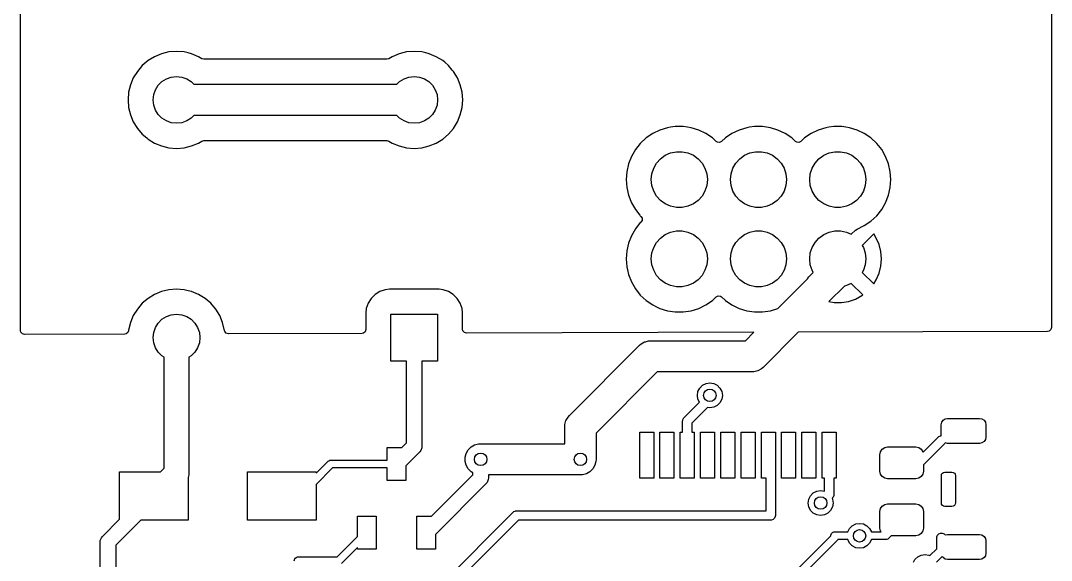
# Model space of a CAD drawing. Extents: x 4.9 to 6.2, y -5.56 to -1.26.
# Drawn here: x 4.904 to 6.205, y -3.83 to -3.149 of the extents above; entities that cross this region are included whole.
import ezdxf

# ---------------------------------------------------------------- set-up
doc = ezdxf.new("R2010")
doc.units = 0
doc.header["$MEASUREMENT"] = 0
doc.layers.add('BLACK', color=7, linetype='CONTINUOUS')

msp = doc.modelspace()

# ---------------------------------------------------------------- linework, layer by layer
at = {"layer": 'BLACK', "linetype": 'CONTINUOUS'}
for p, q in [((6.2047, -1.2637), (6.2047, -3.5365)), ((4.9035, -3.2492), (4.9035, -3.0492)), ((5.0644, -3.1997), (5.0571, -3.2059)), ((5.0726, -3.1947), (5.0644, -3.1997)), ((5.0644, -3.1997), (5.0644, -3.1997)), ((5.0815, -3.191), (5.0726, -3.1947)), ((5.0908, -3.1887), (5.0815, -3.191)), ((5.1004, -3.188), (5.0908, -3.1887)), ((5.11, -3.1887), (5.1004, -3.188)), ((5.1152, -3.19), (5.11, -3.1887)), ((5.11, -3.1887), (5.11, -3.1887)), ((5.11, -3.1887), (5.11, -3.1887)), ((5.1193, -3.191), (5.1152, -3.19)), ((5.1282, -3.1947), (5.1193, -3.191)), ((5.1193, -3.191), (5.1193, -3.191)), ((5.1325, -3.1973), (5.1282, -3.1947)), ((5.135, -3.198), (5.1325, -3.1973)), ((5.3657, -3.198), (5.135, -3.198)), ((5.3683, -3.1973), (5.3657, -3.198)), ((5.3726, -3.1947), (5.3683, -3.1973)), ((5.3815, -3.191), (5.3726, -3.1947)), ((5.3908, -3.1887), (5.3815, -3.191)), ((5.4004, -3.188), (5.3908, -3.1887)), ((5.41, -3.1887), (5.4004, -3.188)), ((5.4152, -3.19), (5.41, -3.1887)), ((5.41, -3.1887), (5.41, -3.1887)), ((5.41, -3.1887), (5.41, -3.1887)), ((5.4193, -3.191), (5.4152, -3.19)), ((5.4282, -3.1947), (5.4193, -3.191)), ((5.4193, -3.191), (5.4193, -3.191)), ((5.4364, -3.1997), (5.4282, -3.1947)), ((5.4389, -3.2018), (5.4364, -3.1997)), ((5.4364, -3.1997), (5.4364, -3.1997)), ((5.0509, -3.2132), (5.0458, -3.2214)), ((5.0571, -3.2059), (5.0509, -3.2132)), ((5.0509, -3.2132), (5.0509, -3.2132)), ((5.4437, -3.2059), (5.4389, -3.2018)), ((5.4485, -3.2116), (5.4437, -3.2059)), ((5.4499, -3.2132), (5.4485, -3.2116)), ((5.455, -3.2214), (5.4499, -3.2132)), ((5.4499, -3.2132), (5.4499, -3.2132)), ((5.0458, -3.2214), (5.0422, -3.2303)), ((5.0773, -3.2308), (5.082, -3.2261)), ((5.082, -3.2261), (5.0876, -3.2226)), ((5.0876, -3.2226), (5.0938, -3.2204)), ((5.0938, -3.2204), (5.1004, -3.2197)), ((5.1004, -3.2197), (5.107, -3.2204)), ((5.107, -3.2204), (5.1132, -3.2226)), ((5.1132, -3.2226), (5.1188, -3.2261)), ((5.1188, -3.2261), (5.1222, -3.2295)), ((5.3786, -3.2295), (5.382, -3.2261)), ((5.382, -3.2261), (5.3876, -3.2226)), ((5.3876, -3.2226), (5.3938, -3.2204)), ((5.3938, -3.2204), (5.4004, -3.2197)), ((5.4004, -3.2197), (5.407, -3.2204)), ((5.407, -3.2204), (5.4132, -3.2226)), ((5.4132, -3.2226), (5.4188, -3.2261)), ((5.4188, -3.2261), (5.4235, -3.2308)), ((5.4586, -3.2303), (5.455, -3.2214)), ((5.455, -3.2214), (5.455, -3.2214)), ((5.0399, -3.2396), (5.0392, -3.2492)), ((5.0422, -3.2303), (5.0399, -3.2396)), ((5.0716, -3.2426), (5.0738, -3.2364)), ((5.0738, -3.2364), (5.0773, -3.2308)), ((5.1222, -3.2295), (5.3786, -3.2295)), ((5.4235, -3.2308), (5.427, -3.2364)), ((5.427, -3.2364), (5.4292, -3.2426)), ((5.4609, -3.2396), (5.4586, -3.2303)), ((5.4616, -3.2492), (5.4609, -3.2396)), ((4.9035, -3.3498), (4.9035, -3.2492)), ((5.0392, -3.2492), (5.0399, -3.2588)), ((5.0709, -3.2492), (5.0716, -3.2426)), ((5.0716, -3.2558), (5.0709, -3.2492)), ((5.4292, -3.2426), (5.4299, -3.2492)), ((5.4299, -3.2492), (5.4292, -3.2558)), ((5.4609, -3.2588), (5.4616, -3.2492)), ((5.0399, -3.2588), (5.0422, -3.2681)), ((5.0738, -3.262), (5.0716, -3.2558)), ((5.0773, -3.2676), (5.0738, -3.262)), ((5.427, -3.262), (5.4235, -3.2676)), ((5.4292, -3.2558), (5.427, -3.262)), ((5.4586, -3.2681), (5.4609, -3.2588)), ((5.0422, -3.2681), (5.0458, -3.277)), ((5.0458, -3.277), (5.0509, -3.2852)), ((5.082, -3.2723), (5.0773, -3.2676)), ((5.0876, -3.2758), (5.082, -3.2723)), ((5.0938, -3.278), (5.0876, -3.2758)), ((5.1004, -3.2787), (5.0938, -3.278)), ((5.107, -3.278), (5.1004, -3.2787)), ((5.1132, -3.2758), (5.107, -3.278)), ((5.1188, -3.2723), (5.1132, -3.2758)), ((5.1222, -3.2689), (5.1188, -3.2723)), ((5.3786, -3.2689), (5.1222, -3.2689)), ((5.382, -3.2723), (5.3786, -3.2689)), ((5.3876, -3.2758), (5.382, -3.2723)), ((5.3938, -3.278), (5.3876, -3.2758)), ((5.4004, -3.2787), (5.3938, -3.278)), ((5.407, -3.278), (5.4004, -3.2787)), ((5.4132, -3.2758), (5.407, -3.278)), ((5.4188, -3.2723), (5.4132, -3.2758)), ((5.4235, -3.2676), (5.4188, -3.2723)), ((5.4499, -3.2852), (5.455, -3.277)), ((5.455, -3.277), (5.4586, -3.2681)), ((5.0509, -3.2852), (5.0509, -3.2852)), ((5.0509, -3.2852), (5.0509, -3.2852)), ((5.0509, -3.2852), (5.0571, -3.2925)), ((5.4437, -3.2925), (5.4499, -3.2852)), ((5.7015, -3.2917), (5.6932, -3.2973)), ((5.7105, -3.2873), (5.7015, -3.2917)), ((5.7015, -3.2917), (5.7015, -3.2917)), ((5.7201, -3.2843), (5.7105, -3.2873)), ((5.7238, -3.2838), (5.7201, -3.2843)), ((5.7201, -3.2843), (5.7201, -3.2843)), ((5.7201, -3.2843), (5.7201, -3.2843)), ((5.73, -3.2829), (5.7238, -3.2838)), ((5.7401, -3.2829), (5.73, -3.2829)), ((5.73, -3.2829), (5.73, -3.2829)), ((5.7452, -3.2836), (5.7401, -3.2829)), ((5.7401, -3.2829), (5.7401, -3.2829)), ((5.75, -3.2843), (5.7452, -3.2836)), ((5.7596, -3.2873), (5.75, -3.2843)), ((5.75, -3.2843), (5.75, -3.2843)), ((5.75, -3.2843), (5.75, -3.2843)), ((5.7686, -3.2917), (5.7596, -3.2873)), ((5.7596, -3.2873), (5.7596, -3.2873)), ((5.7769, -3.2973), (5.7686, -3.2917)), ((5.7686, -3.2917), (5.7686, -3.2917)), ((5.7686, -3.2917), (5.7686, -3.2917)), ((5.7686, -3.2917), (5.7686, -3.2917)), ((5.8015, -3.2917), (5.7932, -3.2973)), ((5.8105, -3.2873), (5.8015, -3.2917)), ((5.8015, -3.2917), (5.8015, -3.2917)), ((5.8201, -3.2843), (5.8105, -3.2873)), ((5.8238, -3.2838), (5.8201, -3.2843)), ((5.8201, -3.2843), (5.8201, -3.2843)), ((5.8201, -3.2843), (5.8201, -3.2843)), ((5.83, -3.2829), (5.8238, -3.2838)), ((5.8401, -3.2829), (5.83, -3.2829)), ((5.83, -3.2829), (5.83, -3.2829)), ((5.8452, -3.2836), (5.8401, -3.2829)), ((5.8401, -3.2829), (5.8401, -3.2829)), ((5.85, -3.2843), (5.8452, -3.2836)), ((5.8596, -3.2873), (5.85, -3.2843)), ((5.85, -3.2843), (5.85, -3.2843)), ((5.85, -3.2843), (5.85, -3.2843)), ((5.8686, -3.2917), (5.8596, -3.2873)), ((5.8596, -3.2873), (5.8596, -3.2873)), ((5.8769, -3.2973), (5.8686, -3.2917)), ((5.8686, -3.2917), (5.8686, -3.2917)), ((5.8686, -3.2917), (5.8686, -3.2917)), ((5.8686, -3.2917), (5.8686, -3.2917)), ((5.9015, -3.2917), (5.8932, -3.2973)), ((5.9105, -3.2873), (5.9015, -3.2917)), ((5.9015, -3.2917), (5.9015, -3.2917)), ((5.9201, -3.2843), (5.9105, -3.2873)), ((5.9238, -3.2838), (5.9201, -3.2843)), ((5.9201, -3.2843), (5.9201, -3.2843)), ((5.9201, -3.2843), (5.9201, -3.2843)), ((5.93, -3.2829), (5.9238, -3.2838)), ((5.9401, -3.2829), (5.93, -3.2829)), ((5.93, -3.2829), (5.93, -3.2829)), ((5.9452, -3.2836), (5.9401, -3.2829)), ((5.9401, -3.2829), (5.9401, -3.2829)), ((5.95, -3.2843), (5.9452, -3.2836)), ((5.9596, -3.2873), (5.95, -3.2843)), ((5.95, -3.2843), (5.95, -3.2843)), ((5.95, -3.2843), (5.95, -3.2843)), ((5.9686, -3.2917), (5.9596, -3.2873)), ((5.9596, -3.2873), (5.9596, -3.2873)), ((5.9769, -3.2973), (5.9686, -3.2917)), ((5.9686, -3.2917), (5.9686, -3.2917)), ((5.9686, -3.2917), (5.9686, -3.2917)), ((5.9686, -3.2917), (5.9686, -3.2917)), ((5.0571, -3.2925), (5.0627, -3.2973)), ((5.0627, -3.2973), (5.0644, -3.2988)), ((5.0644, -3.2988), (5.0644, -3.2988)), ((5.0644, -3.2988), (5.0726, -3.3038)), ((5.0726, -3.3038), (5.0815, -3.3074)), ((5.1193, -3.3074), (5.1282, -3.3038)), ((5.1282, -3.3038), (5.1325, -3.3011)), ((5.1325, -3.3011), (5.135, -3.3004)), ((5.135, -3.3004), (5.3657, -3.3004)), ((5.3657, -3.3004), (5.3683, -3.3011)), ((5.3683, -3.3011), (5.3726, -3.3038)), ((5.3726, -3.3038), (5.3815, -3.3074)), ((5.4193, -3.3074), (5.4282, -3.3038)), ((5.4282, -3.3038), (5.4364, -3.2988)), ((5.4364, -3.2988), (5.4437, -3.2925)), ((5.6858, -3.3041), (5.6796, -3.312)), ((5.6932, -3.2973), (5.6858, -3.3041)), ((5.6858, -3.3041), (5.6858, -3.3041)), ((5.7817, -3.3018), (5.7769, -3.2973)), ((5.7832, -3.3027), (5.7817, -3.3018)), ((5.7859, -3.303), (5.7832, -3.3027)), ((5.7884, -3.3018), (5.7859, -3.303)), ((5.7932, -3.2973), (5.7884, -3.3018)), ((5.8817, -3.3018), (5.8769, -3.2973)), ((5.8832, -3.3027), (5.8817, -3.3018)), ((5.8859, -3.303), (5.8832, -3.3027)), ((5.8884, -3.3018), (5.8859, -3.303)), ((5.8932, -3.2973), (5.8884, -3.3018)), ((5.9843, -3.3041), (5.9769, -3.2973)), ((5.9905, -3.312), (5.9843, -3.3041)), ((5.0815, -3.3074), (5.0815, -3.3074)), ((5.0815, -3.3074), (5.0815, -3.3074)), ((5.0815, -3.3074), (5.0815, -3.3074)), ((5.0815, -3.3074), (5.0908, -3.3097)), ((5.0908, -3.3097), (5.1004, -3.3104)), ((5.1004, -3.3104), (5.11, -3.3097)), ((5.11, -3.3097), (5.1193, -3.3074)), ((5.3815, -3.3074), (5.3815, -3.3074)), ((5.3815, -3.3074), (5.3815, -3.3074)), ((5.3815, -3.3074), (5.3815, -3.3074)), ((5.3815, -3.3074), (5.3908, -3.3097)), ((5.3908, -3.3097), (5.4004, -3.3104)), ((5.4004, -3.3104), (5.41, -3.3097)), ((5.41, -3.3097), (5.4193, -3.3074)), ((5.6796, -3.312), (5.6746, -3.3207)), ((5.7173, -3.3191), (5.7241, -3.3161)), ((5.7241, -3.3161), (5.7313, -3.3146)), ((5.7313, -3.3146), (5.7387, -3.3146)), ((5.7387, -3.3146), (5.746, -3.3161)), ((5.746, -3.3161), (5.7528, -3.3191)), ((5.8173, -3.3191), (5.8241, -3.3161)), ((5.8241, -3.3161), (5.8313, -3.3146)), ((5.8313, -3.3146), (5.8387, -3.3146)), ((5.8387, -3.3146), (5.846, -3.3161)), ((5.846, -3.3161), (5.8528, -3.3191)), ((5.9173, -3.3191), (5.9241, -3.3161)), ((5.9241, -3.3161), (5.9313, -3.3146)), ((5.9313, -3.3146), (5.9387, -3.3146)), ((5.9387, -3.3146), (5.946, -3.3161)), ((5.946, -3.3161), (5.9528, -3.3191)), ((5.9955, -3.3207), (5.9905, -3.312)), ((5.6709, -3.33), (5.6687, -3.3398)), ((5.6746, -3.3207), (5.6709, -3.33)), ((5.6709, -3.33), (5.6709, -3.33)), ((5.7027, -3.3354), (5.7064, -3.329)), ((5.7064, -3.329), (5.7113, -3.3235)), ((5.7113, -3.3235), (5.7173, -3.3191)), ((5.7528, -3.3191), (5.7587, -3.3235)), ((5.7587, -3.3235), (5.7637, -3.329)), ((5.7637, -3.329), (5.7674, -3.3354)), ((5.8027, -3.3354), (5.8064, -3.329)), ((5.8064, -3.329), (5.8113, -3.3235)), ((5.8113, -3.3235), (5.8173, -3.3191)), ((5.8528, -3.3191), (5.8587, -3.3235)), ((5.8587, -3.3235), (5.8637, -3.329)), ((5.8637, -3.329), (5.8674, -3.3354)), ((5.9027, -3.3354), (5.9064, -3.329)), ((5.9064, -3.329), (5.9113, -3.3235)), ((5.9113, -3.3235), (5.9173, -3.3191)), ((5.9528, -3.3191), (5.9587, -3.3235)), ((5.9587, -3.3235), (5.9637, -3.329)), ((5.9637, -3.329), (5.9674, -3.3354)), ((5.9992, -3.33), (5.9955, -3.3207)), ((6.0014, -3.3398), (5.9992, -3.33)), ((5.6687, -3.3398), (5.6679, -3.3498)), ((5.6996, -3.3498), (5.7004, -3.3424)), ((5.7004, -3.3424), (5.7027, -3.3354)), ((5.7674, -3.3354), (5.7697, -3.3424)), ((5.7697, -3.3424), (5.7705, -3.3498)), ((5.7996, -3.3498), (5.8004, -3.3424)), ((5.8004, -3.3424), (5.8027, -3.3354)), ((5.8674, -3.3354), (5.8697, -3.3424)), ((5.8697, -3.3424), (5.8705, -3.3498)), ((5.8996, -3.3498), (5.9004, -3.3424)), ((5.9004, -3.3424), (5.9027, -3.3354)), ((5.9674, -3.3354), (5.9697, -3.3424)), ((5.9697, -3.3424), (5.9705, -3.3498)), ((6.0022, -3.3498), (6.0014, -3.3398)), ((4.9035, -3.5404), (4.9035, -3.3498)), ((5.6679, -3.3498), (5.6687, -3.3598)), ((5.6679, -3.3498), (5.6679, -3.3498)), ((5.7004, -3.3572), (5.6996, -3.3498)), ((5.7705, -3.3498), (5.7697, -3.3572)), ((5.8004, -3.3572), (5.7996, -3.3498)), ((5.8705, -3.3498), (5.8697, -3.3572)), ((5.9004, -3.3572), (5.8996, -3.3498)), ((5.9705, -3.3498), (5.9697, -3.3572)), ((6.0014, -3.3598), (6.0022, -3.3498)), ((5.6687, -3.3598), (5.6687, -3.3598)), ((5.6687, -3.3598), (5.6709, -3.3696)), ((5.6709, -3.3696), (5.6746, -3.3789)), ((5.7027, -3.3642), (5.7004, -3.3572)), ((5.7064, -3.3706), (5.7027, -3.3642)), ((5.7674, -3.3642), (5.7637, -3.3706)), ((5.7697, -3.3572), (5.7674, -3.3642)), ((5.8027, -3.3642), (5.8004, -3.3572)), ((5.8064, -3.3706), (5.8027, -3.3642)), ((5.8674, -3.3642), (5.8637, -3.3706)), ((5.8697, -3.3572), (5.8674, -3.3642)), ((5.9027, -3.3642), (5.9004, -3.3572)), ((5.9064, -3.3706), (5.9027, -3.3642)), ((5.9674, -3.3642), (5.9637, -3.3706)), ((5.9697, -3.3572), (5.9674, -3.3642)), ((5.9955, -3.3789), (5.9992, -3.3696)), ((5.9992, -3.3696), (6.0014, -3.3598)), ((5.6746, -3.3789), (5.6796, -3.3876)), ((5.7113, -3.3761), (5.7064, -3.3706)), ((5.7173, -3.3805), (5.7113, -3.3761)), ((5.7241, -3.3835), (5.7173, -3.3805)), ((5.7528, -3.3805), (5.746, -3.3835)), ((5.7587, -3.3761), (5.7528, -3.3805)), ((5.7637, -3.3706), (5.7587, -3.3761)), ((5.8113, -3.3761), (5.8064, -3.3706)), ((5.8173, -3.3805), (5.8113, -3.3761)), ((5.8241, -3.3835), (5.8173, -3.3805)), ((5.8528, -3.3805), (5.846, -3.3835)), ((5.8587, -3.3761), (5.8528, -3.3805)), ((5.8637, -3.3706), (5.8587, -3.3761)), ((5.9113, -3.3761), (5.9064, -3.3706)), ((5.9173, -3.3805), (5.9113, -3.3761)), ((5.9241, -3.3835), (5.9173, -3.3805)), ((5.9528, -3.3805), (5.946, -3.3835)), ((5.9587, -3.3761), (5.9528, -3.3805)), ((5.9637, -3.3706), (5.9587, -3.3761)), ((5.9905, -3.3876), (5.9955, -3.3789)), ((5.6796, -3.3876), (5.685, -3.3945)), ((5.685, -3.3945), (5.6858, -3.3955)), ((5.6858, -3.3955), (5.6866, -3.3962)), ((5.7313, -3.385), (5.7241, -3.3835)), ((5.7387, -3.385), (5.7313, -3.385)), ((5.746, -3.3835), (5.7387, -3.385)), ((5.8313, -3.385), (5.8241, -3.3835)), ((5.8387, -3.385), (5.8313, -3.385)), ((5.846, -3.3835), (5.8387, -3.385)), ((5.9313, -3.385), (5.9241, -3.3835)), ((5.9387, -3.385), (5.9313, -3.385)), ((5.946, -3.3835), (5.9387, -3.385)), ((5.9769, -3.4023), (5.9843, -3.3955)), ((5.9843, -3.3955), (5.9905, -3.3876)), ((5.6858, -3.4041), (5.6796, -3.412)), ((5.6866, -3.4034), (5.6858, -3.4041)), ((5.6866, -3.3962), (5.688, -3.3986)), ((5.688, -3.4013), (5.6866, -3.4034)), ((5.688, -3.3986), (5.688, -3.4013)), ((5.9596, -3.4123), (5.9686, -3.4079)), ((5.9686, -3.4079), (5.9769, -3.4023)), ((5.6746, -3.4207), (5.6709, -3.43)), ((5.6796, -3.412), (5.6746, -3.4207)), ((5.7113, -3.4235), (5.7173, -3.4191)), ((5.7173, -3.4191), (5.7241, -3.4161)), ((5.7241, -3.4161), (5.7313, -3.4146)), ((5.7313, -3.4146), (5.7387, -3.4146)), ((5.7387, -3.4146), (5.746, -3.4161)), ((5.746, -3.4161), (5.7528, -3.4191)), ((5.7528, -3.4191), (5.7587, -3.4235)), ((5.8113, -3.4235), (5.8173, -3.4191)), ((5.8173, -3.4191), (5.8241, -3.4161)), ((5.8241, -3.4161), (5.8313, -3.4146)), ((5.8313, -3.4146), (5.8387, -3.4146)), ((5.8387, -3.4146), (5.846, -3.4161)), ((5.846, -3.4161), (5.8528, -3.4191)), ((5.8528, -3.4191), (5.8587, -3.4235)), ((5.9113, -3.4235), (5.9173, -3.4191)), ((5.9173, -3.4191), (5.9241, -3.4161)), ((5.9241, -3.4161), (5.9313, -3.4146)), ((5.9313, -3.4146), (5.9387, -3.4146)), ((5.9387, -3.4146), (5.946, -3.4161)), ((5.946, -3.4161), (5.9521, -3.4188)), ((5.9521, -3.4188), (5.9573, -3.4136)), ((5.9573, -3.4136), (5.9594, -3.4124)), ((5.9594, -3.4124), (5.9596, -3.4123)), ((5.9804, -3.4184), (5.9659, -3.4328)), ((5.9837, -3.4235), (5.9804, -3.4184)), ((5.6709, -3.43), (5.6687, -3.4398)), ((5.6709, -3.43), (5.6709, -3.43)), ((5.7027, -3.4354), (5.7064, -3.429)), ((5.7064, -3.429), (5.7113, -3.4235)), ((5.7587, -3.4235), (5.7637, -3.429)), ((5.7637, -3.429), (5.7674, -3.4354)), ((5.8027, -3.4354), (5.8064, -3.429)), ((5.8064, -3.429), (5.8113, -3.4235)), ((5.8587, -3.4235), (5.8637, -3.429)), ((5.8637, -3.429), (5.8674, -3.4354)), ((5.9027, -3.4354), (5.9064, -3.429)), ((5.9064, -3.429), (5.9113, -3.4235)), ((5.9659, -3.4328), (5.9674, -3.4354)), ((5.9873, -3.4318), (5.9837, -3.4235)), ((5.9896, -3.4407), (5.9873, -3.4318)), ((5.6687, -3.4398), (5.6679, -3.4498)), ((5.6996, -3.4498), (5.7004, -3.4424)), ((5.7004, -3.4424), (5.7027, -3.4354)), ((5.7674, -3.4354), (5.7697, -3.4424)), ((5.7697, -3.4424), (5.7705, -3.4498)), ((5.7996, -3.4498), (5.8004, -3.4424)), ((5.8004, -3.4424), (5.8027, -3.4354)), ((5.8674, -3.4354), (5.8697, -3.4424)), ((5.8697, -3.4424), (5.8705, -3.4498)), ((5.8996, -3.4498), (5.9004, -3.4424)), ((5.9004, -3.4424), (5.9027, -3.4354)), ((5.9674, -3.4354), (5.9697, -3.4424)), ((5.9697, -3.4424), (5.9705, -3.4498)), ((5.9903, -3.4498), (5.9896, -3.4407)), ((5.6679, -3.4498), (5.6679, -3.4498)), ((5.6679, -3.4498), (5.6687, -3.4598)), ((5.6687, -3.4598), (5.6695, -3.4637)), ((5.7004, -3.4572), (5.6996, -3.4498)), ((5.7027, -3.4642), (5.7004, -3.4572)), ((5.7697, -3.4572), (5.7674, -3.4642)), ((5.7705, -3.4498), (5.7697, -3.4572)), ((5.8004, -3.4572), (5.7996, -3.4498)), ((5.8027, -3.4642), (5.8004, -3.4572)), ((5.8697, -3.4572), (5.8674, -3.4642)), ((5.8705, -3.4498), (5.8697, -3.4572)), ((5.9004, -3.4572), (5.8996, -3.4498)), ((5.9027, -3.4642), (5.9004, -3.4572)), ((5.9697, -3.4572), (5.9674, -3.4642)), ((5.9705, -3.4498), (5.9697, -3.4572)), ((5.9873, -3.4678), (5.9896, -3.4589)), ((5.9896, -3.4589), (5.9903, -3.4498)), ((5.9903, -3.4498), (5.9903, -3.4498)), ((5.6695, -3.4637), (5.6709, -3.4696)), ((5.6709, -3.4696), (5.6746, -3.4789)), ((5.7064, -3.4706), (5.7027, -3.4642)), ((5.7113, -3.4761), (5.7064, -3.4706)), ((5.7637, -3.4706), (5.7587, -3.4761)), ((5.7674, -3.4642), (5.7637, -3.4706)), ((5.8064, -3.4706), (5.8027, -3.4642)), ((5.8113, -3.4761), (5.8064, -3.4706)), ((5.8637, -3.4706), (5.8587, -3.4761)), ((5.8674, -3.4642), (5.8637, -3.4706)), ((5.8973, -3.4745), (5.8974, -3.4741)), ((5.8974, -3.4741), (5.8985, -3.4724)), ((5.8985, -3.4724), (5.9041, -3.4668)), ((5.9041, -3.4668), (5.9027, -3.4642)), ((5.9674, -3.4642), (5.9659, -3.4668)), ((5.9659, -3.4668), (5.9804, -3.4812)), ((5.9837, -3.4761), (5.9873, -3.4678)), ((5.6746, -3.4789), (5.6796, -3.4876)), ((5.7173, -3.4805), (5.7113, -3.4761)), ((5.7241, -3.4835), (5.7173, -3.4805)), ((5.7313, -3.485), (5.7241, -3.4835)), ((5.7387, -3.485), (5.7313, -3.485)), ((5.746, -3.4835), (5.7387, -3.485)), ((5.7528, -3.4805), (5.746, -3.4835)), ((5.7587, -3.4761), (5.7528, -3.4805)), ((5.8173, -3.4805), (5.8113, -3.4761)), ((5.8241, -3.4835), (5.8173, -3.4805)), ((5.8313, -3.485), (5.8241, -3.4835)), ((5.8387, -3.485), (5.8313, -3.485)), ((5.846, -3.4835), (5.8387, -3.485)), ((5.8528, -3.4805), (5.846, -3.4835)), ((5.8587, -3.4761), (5.8528, -3.4805)), ((5.8594, -3.5123), (5.8973, -3.4745)), ((5.9434, -3.4841), (5.9237, -3.5038)), ((5.946, -3.4835), (5.9434, -3.4841)), ((5.9521, -3.4808), (5.946, -3.4835)), ((5.9665, -3.4952), (5.9521, -3.4808)), ((5.9804, -3.4812), (5.9837, -3.4761)), ((5.0644, -3.4997), (5.0571, -3.5059)), ((5.0726, -3.4947), (5.0644, -3.4997)), ((5.0644, -3.4997), (5.0644, -3.4997)), ((5.0815, -3.491), (5.0726, -3.4947)), ((5.0908, -3.4887), (5.0815, -3.491)), ((5.1004, -3.488), (5.0908, -3.4887)), ((5.11, -3.4887), (5.1004, -3.488)), ((5.1152, -3.49), (5.11, -3.4887)), ((5.11, -3.4887), (5.11, -3.4887)), ((5.11, -3.4887), (5.11, -3.4887)), ((5.1193, -3.491), (5.1152, -3.49)), ((5.1282, -3.4947), (5.1193, -3.491)), ((5.1193, -3.491), (5.1193, -3.491)), ((5.1364, -3.4997), (5.1282, -3.4947)), ((5.1389, -3.5018), (5.1364, -3.4997)), ((5.1364, -3.4997), (5.1364, -3.4997)), ((5.3461, -3.4999), (5.3423, -3.5059)), ((5.3511, -3.4949), (5.3461, -3.4999)), ((5.3571, -3.4911), (5.3511, -3.4949)), ((5.3638, -3.4888), (5.3571, -3.4911)), ((5.3691, -3.4882), (5.3638, -3.4888)), ((5.3638, -3.4888), (5.3638, -3.4888)), ((5.4317, -3.4882), (5.3691, -3.4882)), ((5.3691, -3.4882), (5.3691, -3.4882)), ((5.437, -3.4888), (5.4317, -3.4882)), ((5.4317, -3.4882), (5.4317, -3.4882)), ((5.4437, -3.4911), (5.437, -3.4888)), ((5.437, -3.4888), (5.437, -3.4888)), ((5.4497, -3.4949), (5.4437, -3.4911)), ((5.4547, -3.4999), (5.4497, -3.4949)), ((5.4585, -3.5059), (5.4547, -3.4999)), ((5.6796, -3.4876), (5.6858, -3.4955)), ((5.6858, -3.4955), (5.6932, -3.5023)), ((5.7769, -3.5023), (5.7817, -3.4978)), ((5.7817, -3.4978), (5.7842, -3.4966)), ((5.7842, -3.4966), (5.7869, -3.4969)), ((5.7869, -3.4969), (5.7884, -3.4978)), ((5.7884, -3.4978), (5.7932, -3.5023)), ((5.9573, -3.5005), (5.9653, -3.4961)), ((5.9653, -3.4961), (5.9665, -3.4952)), ((5.9665, -3.4952), (5.9665, -3.4952)), ((5.0571, -3.5059), (5.0509, -3.5132)), ((5.1437, -3.5059), (5.1389, -3.5018)), ((5.1454, -3.5079), (5.1437, -3.5059)), ((5.1499, -3.5132), (5.1454, -3.5079)), ((5.3399, -3.5126), (5.3394, -3.5179)), ((5.3423, -3.5059), (5.3399, -3.5126)), ((5.3399, -3.5126), (5.3399, -3.5126)), ((5.4608, -3.5126), (5.4585, -3.5059)), ((5.4614, -3.5179), (5.4608, -3.5126)), ((5.4608, -3.5126), (5.4608, -3.5126)), ((5.6932, -3.5023), (5.7015, -3.5079)), ((5.7015, -3.5079), (5.7015, -3.5079)), ((5.7015, -3.5079), (5.7015, -3.5079)), ((5.7015, -3.5079), (5.7015, -3.5079)), ((5.7015, -3.5079), (5.7063, -3.5103)), ((5.7063, -3.5103), (5.7105, -3.5123)), ((5.7105, -3.5123), (5.7105, -3.5123)), ((5.7105, -3.5123), (5.7105, -3.5123)), ((5.7105, -3.5123), (5.7201, -3.5153)), ((5.75, -3.5153), (5.7596, -3.5123)), ((5.7596, -3.5123), (5.7686, -3.5079)), ((5.7686, -3.5079), (5.7769, -3.5023)), ((5.7932, -3.5023), (5.8015, -3.5079)), ((5.8015, -3.5079), (5.8015, -3.5079)), ((5.8015, -3.5079), (5.8015, -3.5079)), ((5.8015, -3.5079), (5.8015, -3.5079)), ((5.8015, -3.5079), (5.8063, -3.5103)), ((5.8063, -3.5103), (5.8105, -3.5123)), ((5.8105, -3.5123), (5.8105, -3.5123)), ((5.8105, -3.5123), (5.8105, -3.5123)), ((5.8105, -3.5123), (5.8201, -3.5153)), ((5.85, -3.5153), (5.8594, -3.5123)), ((5.9237, -3.5038), (5.9305, -3.5049)), ((5.9305, -3.5049), (5.9396, -3.5049)), ((5.9396, -3.5049), (5.9486, -3.5034)), ((5.9486, -3.5034), (5.9573, -3.5005)), ((5.9573, -3.5005), (5.9573, -3.5005)), ((5.0458, -3.5214), (5.0422, -3.5303)), ((5.0509, -3.5132), (5.0458, -3.5214)), ((5.0509, -3.5132), (5.0509, -3.5132)), ((5.0773, -3.5308), (5.082, -3.5261)), ((5.082, -3.5261), (5.0876, -3.5226)), ((5.0876, -3.5226), (5.0938, -3.5204)), ((5.0938, -3.5204), (5.1004, -3.5197)), ((5.1004, -3.5197), (5.107, -3.5204)), ((5.107, -3.5204), (5.1132, -3.5226)), ((5.1132, -3.5226), (5.1188, -3.5261)), ((5.1188, -3.5261), (5.1235, -3.5308)), ((5.155, -3.5214), (5.1499, -3.5132)), ((5.1499, -3.5132), (5.1499, -3.5132)), ((5.1586, -3.5303), (5.155, -3.5214)), ((5.155, -3.5214), (5.155, -3.5214)), ((5.3394, -3.5179), (5.3394, -3.5391)), ((5.3709, -3.5787), (5.3709, -3.5197)), ((5.3709, -3.5197), (5.4299, -3.5197)), ((5.4299, -3.5197), (5.4299, -3.5787)), ((5.4614, -3.5387), (5.4614, -3.5179)), ((5.4614, -3.5179), (5.4614, -3.5179)), ((5.7201, -3.5153), (5.73, -3.5168)), ((5.73, -3.5168), (5.7401, -3.5168)), ((5.7401, -3.5168), (5.75, -3.5153)), ((5.8201, -3.5153), (5.83, -3.5168)), ((5.83, -3.5168), (5.8401, -3.5168)), ((5.8401, -3.5168), (5.85, -3.5153)), ((5.0422, -3.5303), (5.0399, -3.5396)), ((5.0422, -3.5303), (5.0422, -3.5303)), ((5.0422, -3.5303), (5.0422, -3.5303)), ((5.0716, -3.5426), (5.0738, -3.5364)), ((5.0738, -3.5364), (5.0773, -3.5308)), ((5.1235, -3.5308), (5.127, -3.5364)), ((5.127, -3.5364), (5.1292, -3.5426)), ((5.1607, -3.5391), (5.1586, -3.5303)), ((5.1609, -3.5396), (5.1607, -3.5391)), ((5.3394, -3.5391), (5.3386, -3.5417)), ((5.4619, -3.5407), (5.4614, -3.5387)), ((6.2039, -3.5391), (6.2019, -3.5409)), ((6.2047, -3.5365), (6.2039, -3.5391)), ((4.904, -3.5424), (4.9035, -3.5404)), ((4.9058, -3.5445), (4.904, -3.5424)), ((4.9084, -3.5453), (4.9058, -3.5445)), ((5.035, -3.5449), (4.9084, -3.5453)), ((5.0367, -3.5446), (5.035, -3.5449)), ((5.0389, -3.5429), (5.0367, -3.5446)), ((5.0399, -3.5404), (5.0389, -3.5429)), ((5.0399, -3.5396), (5.0399, -3.5404)), ((5.0709, -3.5492), (5.0716, -3.5426)), ((5.0716, -3.5558), (5.0709, -3.5492)), ((5.1292, -3.5426), (5.1299, -3.5492)), ((5.1299, -3.5492), (5.1292, -3.5558)), ((5.1609, -3.54), (5.1609, -3.5396)), ((5.1613, -3.5416), (5.1609, -3.54)), ((5.1631, -3.5437), (5.1613, -3.5416)), ((5.1658, -3.5445), (5.1631, -3.5437)), ((5.3345, -3.544), (5.1658, -3.5445)), ((5.3365, -3.5435), (5.3345, -3.544)), ((5.3386, -3.5417), (5.3365, -3.5435)), ((5.4637, -3.5428), (5.4619, -3.5407)), ((5.4663, -3.5436), (5.4637, -3.5428)), ((5.8293, -3.5425), (5.4663, -3.5436)), ((5.8186, -3.5531), (5.8293, -3.5425)), ((5.8851, -3.5423), (5.8407, -3.5868)), ((6.1999, -3.5414), (5.8851, -3.5423)), ((6.2019, -3.5409), (6.1999, -3.5414)), ((5.0738, -3.562), (5.0716, -3.5558)), ((5.0773, -3.5676), (5.0738, -3.562)), ((5.127, -3.562), (5.1235, -3.5676)), ((5.1292, -3.5558), (5.127, -3.562)), ((5.5963, -3.6475), (5.6849, -3.5589)), ((5.6849, -3.5589), (5.6868, -3.5572)), ((5.6868, -3.5572), (5.6913, -3.5546)), ((5.6868, -3.5572), (5.6868, -3.5572)), ((5.6913, -3.5546), (5.6923, -3.5544)), ((5.6923, -3.5544), (5.6962, -3.5533)), ((5.6962, -3.5533), (5.6962, -3.5533)), ((5.6962, -3.5533), (5.6988, -3.5531)), ((5.6988, -3.5531), (5.8186, -3.5531)), ((5.082, -3.5723), (5.0773, -3.5676)), ((5.0846, -3.574), (5.082, -3.5723)), ((5.0846, -3.7139), (5.0846, -3.574)), ((5.1188, -3.5723), (5.1161, -3.574)), ((5.1161, -3.574), (5.1161, -3.7205)), ((5.1235, -3.5676), (5.1188, -3.5723)), ((5.3906, -3.5787), (5.3709, -3.5787)), ((5.3906, -3.6821), (5.3906, -3.5787)), ((5.4299, -3.5787), (5.4102, -3.5787)), ((5.4102, -3.5787), (5.4102, -3.6862)), ((5.8343, -3.591), (5.8293, -3.5924)), ((5.8388, -3.5885), (5.8343, -3.591)), ((5.8407, -3.5868), (5.8388, -3.5885)), ((5.8388, -3.5885), (5.8388, -3.5885)), ((5.707, -3.5925), (5.6299, -3.6696)), ((5.8268, -3.5925), (5.707, -3.5925)), ((5.8293, -3.5924), (5.8268, -3.5925)), ((5.8293, -3.5924), (5.8293, -3.5924)), ((5.7579, -3.622), (5.7586, -3.6172)), ((5.7586, -3.6172), (5.7609, -3.6128)), ((5.7609, -3.6128), (5.7644, -3.6093)), ((5.7644, -3.6093), (5.7688, -3.6071)), ((5.7688, -3.6071), (5.7736, -3.6063)), ((5.7736, -3.6063), (5.7785, -3.6071)), ((5.7785, -3.6071), (5.7829, -3.6093)), ((5.7829, -3.6093), (5.7864, -3.6128)), ((5.7864, -3.6128), (5.7886, -3.6172)), ((5.7886, -3.6172), (5.7894, -3.622)), ((5.7586, -3.6269), (5.7579, -3.622)), ((5.7606, -3.6307), (5.7586, -3.6269)), ((5.7886, -3.6269), (5.7864, -3.6313)), ((5.7894, -3.622), (5.7886, -3.6269)), ((5.7439, -3.6474), (5.7606, -3.6307)), ((5.7706, -3.6373), (5.7522, -3.6558)), ((5.7736, -3.6378), (5.7706, -3.6373)), ((5.7785, -3.637), (5.7736, -3.6378)), ((5.7829, -3.6348), (5.7785, -3.637)), ((5.7864, -3.6313), (5.7829, -3.6348)), ((5.5907, -3.6588), (5.592, -3.6539)), ((5.592, -3.6539), (5.5923, -3.6534)), ((5.5923, -3.6534), (5.5946, -3.6494)), ((5.5946, -3.6494), (5.5963, -3.6475)), ((5.5946, -3.6494), (5.5946, -3.6494)), ((5.7392, -3.6545), (5.7393, -3.6534)), ((5.7392, -3.6683), (5.7392, -3.6545)), ((5.7393, -3.6534), (5.7399, -3.6518)), ((5.7399, -3.6518), (5.7402, -3.6512)), ((5.7402, -3.6512), (5.7409, -3.6504)), ((5.7409, -3.6504), (5.7439, -3.6474)), ((5.7522, -3.6558), (5.751, -3.657)), ((6.0657, -3.6591), (6.0663, -3.656)), ((6.0663, -3.656), (6.068, -3.6535)), ((6.068, -3.6535), (6.0705, -3.6518)), ((6.0705, -3.6518), (6.0736, -3.6512)), ((6.0736, -3.6512), (6.1141, -3.6512)), ((6.1141, -3.6512), (6.1171, -3.6518)), ((6.1171, -3.6518), (6.1197, -3.6535)), ((6.1197, -3.6535), (6.1214, -3.656)), ((6.1214, -3.656), (6.122, -3.6591)), ((5.5906, -3.6614), (5.5907, -3.6588)), ((5.5906, -3.6831), (5.5906, -3.6614)), ((5.5907, -3.6588), (5.5907, -3.6588)), ((5.685, -3.7264), (5.685, -3.6683)), ((5.685, -3.6683), (5.7028, -3.6683)), ((5.7028, -3.6683), (5.7028, -3.7264)), ((5.7106, -3.7264), (5.7106, -3.6683)), ((5.7106, -3.6683), (5.7283, -3.6683)), ((5.7283, -3.6683), (5.7283, -3.7264)), ((5.7362, -3.7264), (5.7362, -3.6683)), ((5.7362, -3.6683), (5.7392, -3.6683)), ((5.751, -3.657), (5.751, -3.6683)), ((5.751, -3.6683), (5.7539, -3.6683)), ((5.7539, -3.6683), (5.7539, -3.7264)), ((5.7618, -3.7264), (5.7618, -3.6683)), ((5.7618, -3.6683), (5.7795, -3.6683)), ((5.7795, -3.6683), (5.7795, -3.7264)), ((5.7874, -3.7264), (5.7874, -3.6683)), ((5.7874, -3.6683), (5.8051, -3.6683)), ((5.8051, -3.6683), (5.8051, -3.7264)), ((5.813, -3.7264), (5.813, -3.6683)), ((5.813, -3.6683), (5.8307, -3.6683)), ((5.8307, -3.6683), (5.8307, -3.7264)), ((5.8386, -3.7264), (5.8386, -3.6683)), ((5.8386, -3.6683), (5.8563, -3.6683)), ((5.8563, -3.6683), (5.8563, -3.7003)), ((5.8642, -3.7264), (5.8642, -3.6683)), ((5.8642, -3.6683), (5.8819, -3.6683)), ((5.8819, -3.6683), (5.8819, -3.7264)), ((5.8898, -3.7264), (5.8898, -3.6683)), ((5.8898, -3.6683), (5.9075, -3.6683)), ((5.9075, -3.6683), (5.9075, -3.7264)), ((5.9154, -3.7264), (5.9154, -3.6683)), ((5.9154, -3.6683), (5.9331, -3.6683)), ((5.9331, -3.6683), (5.9331, -3.7264)), ((6.0657, -3.6729), (6.0657, -3.6591)), ((6.122, -3.6591), (6.122, -3.6748)), ((5.3847, -3.688), (5.3906, -3.6821)), ((5.6299, -3.6696), (5.6299, -3.7028)), ((6.0427, -3.6936), (6.0617, -3.6746)), ((6.0617, -3.6746), (6.0626, -3.6738)), ((6.0626, -3.6738), (6.0647, -3.6729)), ((6.0647, -3.6729), (6.0657, -3.6729)), ((6.0707, -3.6821), (6.0701, -3.6829)), ((6.0736, -3.6827), (6.0707, -3.6821)), ((6.1171, -3.6821), (6.1141, -3.6827)), ((6.1197, -3.6804), (6.1171, -3.6821)), ((6.1214, -3.6778), (6.1197, -3.6804)), ((6.122, -3.6748), (6.1214, -3.6778)), ((5.3661, -3.7037), (5.3661, -3.688)), ((5.3661, -3.688), (5.3847, -3.688)), ((5.4074, -3.6932), (5.3898, -3.7108)), ((5.4086, -3.6917), (5.4074, -3.6932)), ((5.41, -3.6881), (5.4086, -3.6917)), ((5.4102, -3.6862), (5.41, -3.6881)), ((5.41, -3.6881), (5.41, -3.6881)), ((5.4647, -3.7002), (5.4661, -3.6952)), ((5.4661, -3.6952), (5.4686, -3.6908)), ((5.4686, -3.6908), (5.4723, -3.6871)), ((5.4723, -3.6871), (5.4767, -3.6846)), ((5.4767, -3.6846), (5.4817, -3.6832)), ((5.4817, -3.6832), (5.4843, -3.6831)), ((5.4843, -3.6831), (5.5906, -3.6831)), ((5.9882, -3.6969), (5.9889, -3.6931)), ((5.9889, -3.6931), (5.9911, -3.6899)), ((5.9911, -3.6899), (5.9943, -3.6878)), ((5.9943, -3.6878), (5.998, -3.687)), ((5.998, -3.687), (6.0335, -3.687)), ((6.0335, -3.687), (6.0372, -3.6878)), ((6.0372, -3.6878), (6.0404, -3.6899)), ((6.0404, -3.6899), (6.0426, -3.6931)), ((6.0426, -3.6931), (6.0427, -3.6936)), ((6.0701, -3.6829), (6.0433, -3.7097)), ((6.1141, -3.6827), (6.0736, -3.6827)), ((5.2766, -3.7204), (5.2918, -3.7052)), ((5.2918, -3.7052), (5.2925, -3.7046)), ((5.2925, -3.7046), (5.2938, -3.704)), ((5.2925, -3.7046), (5.2925, -3.7046)), ((5.2938, -3.704), (5.2943, -3.7038)), ((5.2943, -3.7038), (5.2953, -3.7037)), ((5.2943, -3.7038), (5.2943, -3.7038)), ((5.2953, -3.7037), (5.3661, -3.7037)), ((5.4647, -3.7053), (5.4647, -3.7002)), ((5.4661, -3.7103), (5.4647, -3.7053)), ((5.6298, -3.7053), (5.6284, -3.7103)), ((5.6299, -3.7028), (5.6298, -3.7053)), ((5.8563, -3.7003), (5.8563, -3.7736)), ((5.9882, -3.7175), (5.9882, -3.6969)), ((5.0285, -3.7784), (5.0285, -3.7185)), ((5.0285, -3.7185), (5.0801, -3.7185)), ((5.0801, -3.7185), (5.0846, -3.7139)), ((5.1161, -3.7205), (5.116, -3.7225)), ((5.19, -3.7795), (5.19, -3.7185)), ((5.19, -3.7185), (5.2766, -3.7185)), ((5.2973, -3.7136), (5.2766, -3.7343)), ((5.2766, -3.7185), (5.2766, -3.7204)), ((5.3661, -3.7136), (5.2973, -3.7136)), ((5.3661, -3.7293), (5.3661, -3.7136)), ((5.3898, -3.7108), (5.3898, -3.7293)), ((5.4686, -3.7147), (5.4661, -3.7103)), ((5.4723, -3.7184), (5.4686, -3.7147)), ((5.4744, -3.7196), (5.4723, -3.7184)), ((5.4744, -3.7223), (5.4744, -3.7196)), ((5.6178, -3.7209), (5.6128, -3.7223)), ((5.6222, -3.7184), (5.6178, -3.7209)), ((5.6259, -3.7147), (5.6222, -3.7184)), ((5.6284, -3.7103), (5.6259, -3.7147)), ((5.9889, -3.7213), (5.9882, -3.7175)), ((5.9911, -3.7245), (5.9889, -3.7213)), ((6.0426, -3.7213), (6.0404, -3.7245)), ((6.0433, -3.7175), (6.0426, -3.7213)), ((6.0433, -3.7097), (6.0433, -3.7175)), ((6.0662, -3.7216), (6.0672, -3.7202)), ((6.0672, -3.7202), (6.0686, -3.7192)), ((6.0686, -3.7192), (6.0703, -3.7189)), ((6.0703, -3.7189), (6.0792, -3.7189)), ((6.0792, -3.7189), (6.0809, -3.7192)), ((6.0809, -3.7192), (6.0823, -3.7202)), ((6.0823, -3.7202), (6.0833, -3.7216)), ((5.116, -3.7225), (5.1152, -3.7257)), ((5.1152, -3.7257), (5.1152, -3.7795)), ((5.2766, -3.7343), (5.2766, -3.7795)), ((5.3898, -3.7293), (5.3661, -3.7293)), ((5.4221, -3.7746), (5.4744, -3.7223)), ((5.4912, -3.7333), (5.4272, -3.7974)), ((5.4924, -3.7318), (5.4912, -3.7333)), ((5.4939, -3.7283), (5.4924, -3.7318)), ((5.4941, -3.7264), (5.4939, -3.7283)), ((5.4939, -3.7283), (5.4939, -3.7283)), ((5.6102, -3.7224), (5.4941, -3.7224)), ((5.4941, -3.7224), (5.4941, -3.7264)), ((5.6128, -3.7223), (5.6102, -3.7224)), ((5.7028, -3.7264), (5.685, -3.7264)), ((5.7283, -3.7264), (5.7106, -3.7264)), ((5.7539, -3.7264), (5.7362, -3.7264)), ((5.7795, -3.7264), (5.7618, -3.7264)), ((5.8051, -3.7264), (5.7874, -3.7264)), ((5.8307, -3.7264), (5.813, -3.7264)), ((5.8445, -3.7264), (5.8386, -3.7264)), ((5.8445, -3.7677), (5.8445, -3.7264)), ((5.8819, -3.7264), (5.8642, -3.7264)), ((5.9075, -3.7264), (5.8898, -3.7264)), ((5.9183, -3.7264), (5.9154, -3.7264)), ((5.9183, -3.7429), (5.9183, -3.7264)), ((5.9331, -3.7264), (5.9301, -3.7264)), ((5.9301, -3.7264), (5.9301, -3.747)), ((5.9943, -3.7266), (5.9911, -3.7245)), ((5.998, -3.7274), (5.9943, -3.7266)), ((6.0335, -3.7274), (5.998, -3.7274)), ((6.0372, -3.7266), (6.0335, -3.7274)), ((6.0404, -3.7245), (6.0372, -3.7266)), ((6.0659, -3.7233), (6.0662, -3.7216)), ((6.0659, -3.7578), (6.0659, -3.7233)), ((6.0833, -3.7216), (6.0836, -3.7233)), ((6.0836, -3.7233), (6.0836, -3.7578)), ((5.9006, -3.7486), (5.9041, -3.7451)), ((5.9041, -3.7451), (5.9085, -3.7429)), ((5.9085, -3.7429), (5.9134, -3.7421)), ((5.9134, -3.7421), (5.9183, -3.7429)), ((5.9183, -3.7429), (5.9183, -3.7429)), ((5.9301, -3.747), (5.93, -3.7482)), ((5.8976, -3.7579), (5.8984, -3.753)), ((5.8984, -3.7627), (5.8976, -3.7579)), ((5.8984, -3.753), (5.9006, -3.7486)), ((5.9284, -3.7512), (5.9278, -3.7518)), ((5.9278, -3.7518), (5.9284, -3.753)), ((5.9291, -3.7503), (5.9284, -3.7512)), ((5.9284, -3.753), (5.9291, -3.7579)), ((5.9291, -3.7579), (5.9284, -3.7627)), ((5.93, -3.7482), (5.9291, -3.7503)), ((5.9911, -3.7617), (5.9943, -3.7596)), ((5.9943, -3.7596), (5.998, -3.7589)), ((5.998, -3.7589), (6.0335, -3.7589)), ((6.0335, -3.7589), (6.0372, -3.7596)), ((6.0372, -3.7596), (6.0404, -3.7617)), ((6.0662, -3.7595), (6.0659, -3.7578)), ((6.0672, -3.7609), (6.0662, -3.7595)), ((6.0833, -3.7595), (6.0823, -3.7609)), ((6.0836, -3.7578), (6.0833, -3.7595)), ((5.4277, -3.8671), (5.5254, -3.7694)), ((5.5254, -3.7694), (5.5262, -3.7687)), ((5.5262, -3.7687), (5.5278, -3.7681)), ((5.5278, -3.7681), (5.5284, -3.7678)), ((5.5284, -3.7678), (5.5295, -3.7677)), ((5.5295, -3.7677), (5.8445, -3.7677)), ((5.9006, -3.7671), (5.8984, -3.7627)), ((5.9041, -3.7706), (5.9006, -3.7671)), ((5.9085, -3.7729), (5.9041, -3.7706)), ((5.9134, -3.7736), (5.9085, -3.7729)), ((5.9183, -3.7729), (5.9134, -3.7736)), ((5.9226, -3.7706), (5.9183, -3.7729)), ((5.9261, -3.7671), (5.9226, -3.7706)), ((5.9284, -3.7627), (5.9261, -3.7671)), ((5.9882, -3.7687), (5.9889, -3.7649)), ((5.9882, -3.7894), (5.9882, -3.7687)), ((5.9889, -3.7649), (5.9911, -3.7617)), ((6.0404, -3.7617), (6.0426, -3.7649)), ((6.0426, -3.7649), (6.0433, -3.7687)), ((6.0433, -3.7687), (6.0433, -3.7894)), ((6.0686, -3.7619), (6.0672, -3.7609)), ((6.0703, -3.7622), (6.0686, -3.7619)), ((6.0792, -3.7622), (6.0703, -3.7622)), ((6.0809, -3.7619), (6.0792, -3.7622)), ((6.0823, -3.7609), (6.0809, -3.7619)), ((5.0068, -3.8001), (5.0285, -3.7784)), ((5.0553, -3.7795), (5.0236, -3.8112)), ((5.1152, -3.7795), (5.0553, -3.7795)), ((5.2766, -3.7795), (5.19, -3.7795)), ((5.3287, -3.8001), (5.3287, -3.7746)), ((5.3287, -3.7746), (5.3524, -3.7746)), ((5.3524, -3.7746), (5.3524, -3.8159)), ((5.4035, -3.8159), (5.4035, -3.7746)), ((5.4035, -3.7746), (5.4221, -3.7746)), ((5.532, -3.7795), (5.4343, -3.8772)), ((5.8504, -3.7795), (5.532, -3.7795)), ((5.8515, -3.7794), (5.8504, -3.7795)), ((5.8537, -3.7785), (5.8515, -3.7794)), ((5.8553, -3.7769), (5.8537, -3.7785)), ((5.8562, -3.7748), (5.8553, -3.7769)), ((5.8563, -3.7736), (5.8562, -3.7748)), ((5.8562, -3.7748), (5.8562, -3.7748)), ((5.9533, -3.7865), (5.9577, -3.7842)), ((5.9577, -3.7842), (5.9626, -3.7835)), ((5.9626, -3.7835), (5.9675, -3.7842)), ((5.9675, -3.7842), (5.9719, -3.7865)), ((5.4272, -3.7974), (5.4272, -3.8159)), ((5.844, -3.8814), (5.9262, -3.7991)), ((5.9262, -3.7991), (5.9263, -3.7983)), ((5.9263, -3.7983), (5.927, -3.7965)), ((5.927, -3.7965), (5.9284, -3.7951)), ((5.9284, -3.7951), (5.9301, -3.7944)), ((5.9301, -3.7944), (5.9311, -3.7943)), ((5.9311, -3.7943), (5.9476, -3.7943)), ((5.9476, -3.7943), (5.9499, -3.79)), ((5.9499, -3.79), (5.9533, -3.7865)), ((5.9719, -3.7865), (5.9753, -3.79)), ((5.9753, -3.79), (5.9775, -3.7943)), ((5.9775, -3.7943), (5.9897, -3.7943)), ((5.9889, -3.7931), (5.9882, -3.7894)), ((5.9897, -3.7943), (5.9889, -3.7931)), ((6.0025, -3.7992), (5.9991, -3.8027)), ((6.0335, -3.7992), (6.0025, -3.7992)), ((6.0372, -3.7985), (6.0335, -3.7992)), ((6.0404, -3.7963), (6.0372, -3.7985)), ((6.0426, -3.7931), (6.0404, -3.7963)), ((6.0433, -3.7894), (6.0426, -3.7931)), ((6.0601, -3.8004), (6.061, -3.7983)), ((6.061, -3.7983), (6.0626, -3.7967)), ((6.0626, -3.7967), (6.0647, -3.7958)), ((6.0647, -3.7958), (6.067, -3.7958)), ((6.067, -3.7958), (6.0692, -3.7967)), ((6.0692, -3.7967), (6.0707, -3.7982)), ((6.0707, -3.7982), (6.0736, -3.7976)), ((6.0736, -3.7976), (6.1141, -3.7976)), ((6.1141, -3.7976), (6.1171, -3.7982)), ((6.1171, -3.7982), (6.1197, -3.7999)), ((5.0039, -3.8071), (5.0041, -3.8052)), ((5.0039, -3.8996), (5.0039, -3.8071)), ((5.0041, -3.8052), (5.0056, -3.8016)), ((5.0056, -3.8016), (5.0068, -3.8001)), ((5.0056, -3.8016), (5.0056, -3.8016)), ((5.0236, -3.8112), (5.0236, -3.8996)), ((5.3031, -3.8258), (5.3287, -3.8001)), ((5.9346, -3.8047), (5.8524, -3.8869)), ((5.935, -3.8041), (5.9346, -3.8047)), ((5.9476, -3.8041), (5.935, -3.8041)), ((5.9499, -3.8085), (5.9476, -3.8041)), ((5.9533, -3.812), (5.9499, -3.8085)), ((5.9577, -3.8142), (5.9533, -3.812)), ((5.9719, -3.812), (5.9675, -3.8142)), ((5.9753, -3.8085), (5.9719, -3.812)), ((5.9775, -3.8041), (5.9753, -3.8085)), ((5.9956, -3.8041), (5.9775, -3.8041)), ((5.9965, -3.804), (5.9956, -3.8041)), ((5.9971, -3.8038), (5.9965, -3.804)), ((5.9965, -3.804), (5.9965, -3.804)), ((5.9983, -3.8033), (5.9971, -3.8038)), ((5.9991, -3.8027), (5.9983, -3.8033)), ((5.9983, -3.8033), (5.9983, -3.8033)), ((6.06, -3.8016), (6.0601, -3.8004)), ((6.06, -3.8155), (6.06, -3.8016)), ((6.1197, -3.7999), (6.1214, -3.8025)), ((6.1214, -3.8025), (6.122, -3.8055)), ((6.122, -3.8055), (6.122, -3.8213)), ((5.3287, -3.814), (5.3086, -3.8342)), ((5.3287, -3.8159), (5.3287, -3.814)), ((5.3524, -3.8159), (5.3287, -3.8159)), ((5.4272, -3.8159), (5.4035, -3.8159)), ((5.9626, -3.815), (5.9577, -3.8142)), ((5.9675, -3.8142), (5.9626, -3.815)), ((6.036, -3.8258), (6.0404, -3.8236)), ((6.0404, -3.8236), (6.0453, -3.8228)), ((6.0453, -3.8228), (6.0501, -3.8236)), ((6.0501, -3.8236), (6.0513, -3.8242)), ((6.0513, -3.8242), (6.06, -3.8155)), ((6.0669, -3.8253), (6.0597, -3.8326)), ((6.068, -3.8268), (6.0669, -3.8253)), ((6.1214, -3.8243), (6.1197, -3.8268)), ((6.122, -3.8213), (6.1214, -3.8243)), ((5.249, -3.8307), (5.2491, -3.8297)), ((5.2491, -3.8297), (5.2498, -3.828)), ((5.2498, -3.828), (5.2512, -3.8266)), ((5.2512, -3.8266), (5.253, -3.8259)), ((5.253, -3.8259), (5.2539, -3.8258)), ((5.2539, -3.8258), (5.3031, -3.8258)), ((6.0308, -3.8327), (6.0325, -3.8293)), ((6.0325, -3.8293), (6.036, -3.8258)), ((6.0705, -3.8285), (6.068, -3.8268)), ((6.0736, -3.8291), (6.0705, -3.8285)), ((6.1141, -3.8291), (6.0736, -3.8291)), ((6.1171, -3.8285), (6.1141, -3.8291)), ((6.1197, -3.8268), (6.1171, -3.8285))]:
    msp.add_line(p, q, dxfattribs=at)
at = {"layer": 'BLACK'}
for centre in [(5.7736, -3.622), (5.4843, -3.7028), (5.6102, -3.7028), (5.9134, -3.7579), (5.9626, -3.7992)]:
    msp.add_circle(centre, 0.00787, dxfattribs=at)

doc.saveas('drawing.dxf')
